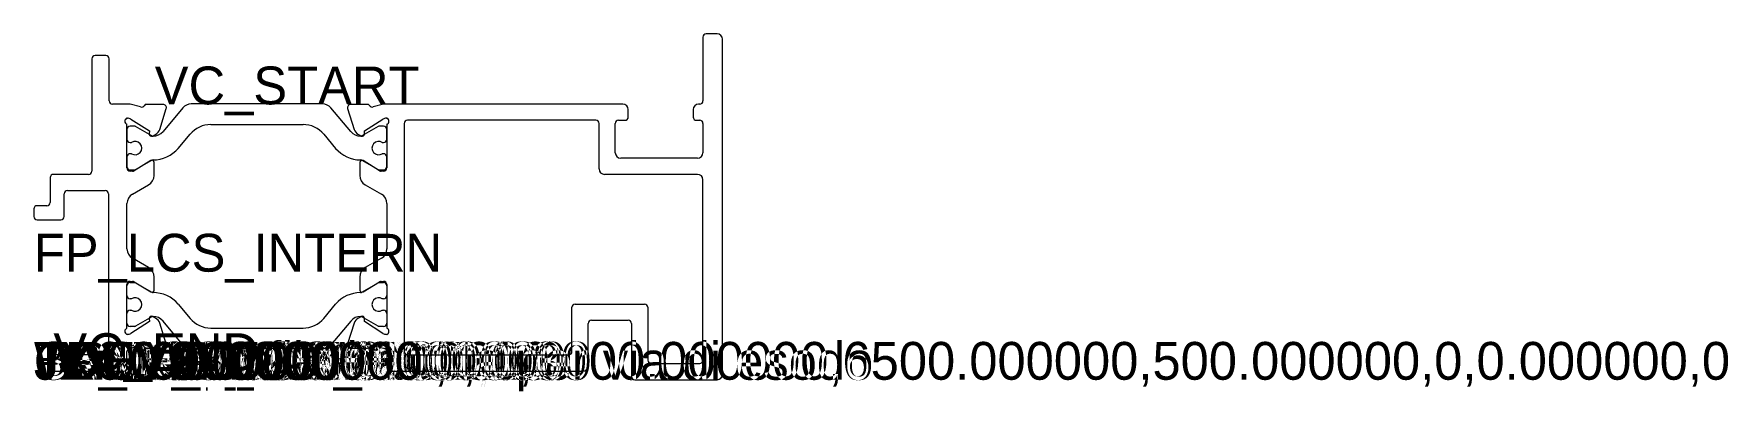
# Model space of a CAD drawing. Header units: metres. Extents: x 89 to 246, y 114 to 147.
import ezdxf

# ---------------------------------------------------------------- set-up
doc = ezdxf.new("R2010")
doc.units = ezdxf.units.M

msp = doc.modelspace()

# ---------------------------------------------------------------- linework, layer by layer
for p, q in [((151.048761, 146.562843), (151.048761, 140.663191)), ((152.348761, 146.862843), (151.348761, 146.862843)), ((152.848761, 115.362954), (152.848761, 146.362843)), ((94.598762, 144.563104), (94.598762, 134.163104)), ((95.898762, 144.863104), (94.898762, 144.863104)), ((96.198762, 140.663104), (96.198762, 144.563104)), ((98.071046, 140.363086), (96.498762, 140.363104)), ((98.147506, 140.353178), (98.071046, 140.363086)), ((99.109744, 140.099546), (98.147506, 140.353178)), ((101.186568, 140.338592), (99.635474, 140.338592)), ((100.870873, 138.028202), (101.472837, 139.948871)), ((103.014758, 140.015588), (101.177802, 137.826431)), ((115.916722, 140.372794), (103.780796, 140.372794)), ((118.519713, 137.826437), (116.68276, 140.015589)), ((118.224685, 139.948637), (118.82665, 138.027969)), ((120.062049, 140.338358), (118.510955, 140.338358)), ((121.549982, 140.352935), (120.587779, 140.099313)), ((121.626446, 140.362843), (121.549982, 140.352935)), ((143.648901, 140.362843), (121.626446, 140.362843)), ((144.148901, 139.162843), (144.148901, 139.862843)), ((150.149656, 139.863191), (150.149656, 139.163191)), ((150.748761, 140.363191), (150.649656, 140.363191)), ((97.84876, 138.022782), (97.84876, 137.122791)), ((97.848762, 139.063077), (97.887044, 139.063077)), ((97.848762, 134.463077), (97.848762, 138.497391)), ((98.542547, 138.322782), (98.14876, 138.322782)), ((98.208555, 138.969664), (99.916652, 137.885601)), ((100.151861, 137.42458), (98.642548, 138.295986)), ((99.916652, 137.885601), (99.904555, 137.597179)), ((105.591615, 138.472791), (114.105903, 138.472791)), ((121.054972, 138.295986), (119.545659, 137.42458)), ((119.780871, 137.885367), (121.488968, 138.96943)), ((119.792968, 137.596946), (119.780871, 137.885367)), ((121.548759, 138.322782), (121.154972, 138.322782)), ((121.810479, 139.062843), (121.848761, 139.062843)), ((121.848759, 137.122791), (121.848759, 138.022782)), ((121.848761, 138.497158), (121.848761, 134.462843)), ((123.448761, 138.562843), (123.448761, 117.462926)), ((123.448761, 138.562843), (123.448761, 117.462926)), ((141.148901, 138.862843), (123.748761, 138.862843)), ((141.148901, 138.862843), (123.748761, 138.862843)), ((141.448901, 134.362843), (141.448901, 138.562843)), ((141.448901, 134.362843), (141.448901, 138.562843)), ((142.948901, 135.862843), (142.948901, 138.562843)), ((143.248901, 138.862843), (143.848901, 138.862843)), ((150.449656, 138.863191), (150.748761, 138.863191)), ((151.048761, 138.563191), (151.048761, 135.862843)), ((98.14876, 136.822791), (98.268963, 136.822791)), ((100.197033, 137.411555), (100.478103, 137.558484)), ((102.577017, 136.269429), (103.675383, 137.578424)), ((116.021022, 137.579751), (117.120499, 136.269432)), ((119.219419, 137.55825), (119.50049, 137.411321)), ((121.428557, 136.822791), (121.548759, 136.822791)), ((97.84876, 135.472788), (97.84876, 134.572782)), ((98.268939, 135.772788), (98.14876, 135.772788)), ((100.048762, 135.136837), (98.518377, 134.203269)), ((98.642539, 134.299576), (100.152067, 135.171099)), ((100.348762, 133.758932), (100.348762, 134.963632)), ((119.348761, 134.963399), (119.348761, 133.758698)), ((119.418643, 135.197784), (119.445643, 135.197784)), ((119.545643, 135.17099), (121.054981, 134.299576)), ((121.179146, 134.203036), (119.648761, 135.136604)), ((121.548759, 135.772788), (121.428581, 135.772788)), ((121.848759, 134.572782), (121.848759, 135.472788)), ((150.548761, 135.362843), (143.448901, 135.362843)), ((90.748504, 133.563104), (90.748504, 131.263104)), ((94.298762, 133.863104), (91.048504, 133.863104)), ((98.14876, 134.272782), (98.542539, 134.272782)), ((98.368377, 134.163077), (98.148762, 134.163077)), ((121.154981, 134.272782), (121.548759, 134.272782)), ((121.548761, 134.162843), (121.329146, 134.162843)), ((150.548761, 133.862843), (141.948901, 133.862843)), ((150.548761, 133.862843), (141.948901, 133.862843)), ((151.048761, 116.662954), (151.048761, 133.362843)), ((151.048761, 116.662954), (151.048761, 133.362843)), ((92.048504, 129.963104), (92.048504, 132.063104)), ((92.348504, 132.363104), (95.848013, 132.363104)), ((96.148013, 132.063104), (96.148013, 117.463146)), ((98.348762, 132.026881), (99.848762, 132.892906)), ((119.848761, 132.892673), (121.348761, 132.026647)), ((89.248762, 130.663104), (89.248762, 129.963104)), ((90.448504, 130.963104), (89.548762, 130.963104)), ((97.848762, 126.965367), (97.848762, 131.160855)), ((121.848761, 131.160622), (121.848761, 126.965148)), ((89.548762, 129.663104), (91.748504, 129.663104)), ((99.848762, 125.233317), (98.348762, 126.099342)), ((121.348761, 126.099122), (119.848761, 125.233097)), ((97.848762, 119.628831), (97.848762, 123.663146)), ((98.14876, 123.849346), (98.542539, 123.849346)), ((98.148762, 123.963146), (98.368377, 123.963146)), ((98.518377, 123.922954), (100.048762, 122.989386)), ((98.642539, 123.822551), (100.152067, 122.951029)), ((100.348762, 123.162591), (100.348762, 124.367291)), ((119.348761, 124.367072), (119.348761, 123.162371)), ((119.545643, 122.951138), (121.054981, 123.822551)), ((119.648761, 122.989166), (121.179146, 123.922734)), ((121.154981, 123.849346), (121.548759, 123.849346)), ((121.329146, 123.962926), (121.548761, 123.962926)), ((121.848761, 123.662926), (121.848761, 119.628612)), ((97.84876, 122.64934), (97.84876, 123.549346)), ((98.268939, 122.34934), (98.14876, 122.34934)), ((119.418643, 122.924343), (119.445643, 122.924343)), ((121.548759, 122.34934), (121.428581, 122.34934)), ((121.848759, 123.549346), (121.848759, 122.64934)), ((97.84876, 120.099346), (97.84876, 120.999337)), ((98.14876, 121.299337), (98.268963, 121.299337)), ((100.151861, 120.697548), (98.642548, 119.826141)), ((99.904555, 120.529044), (99.916652, 120.240622)), ((100.478103, 120.567739), (100.197033, 120.714668)), ((102.577017, 121.852698), (103.675383, 120.543704)), ((116.021022, 120.542377), (117.120499, 121.852696)), ((119.50049, 120.714449), (119.219419, 120.567519)), ((121.054972, 119.826141), (119.545659, 120.697548)), ((119.780871, 120.240402), (119.792968, 120.528824)), ((121.428557, 121.299337), (121.548759, 121.299337)), ((121.848759, 120.999337), (121.848759, 120.099346)), ((138.948761, 117.462926), (138.948761, 121.562954)), ((138.948761, 117.462926), (138.948761, 121.562954)), ((139.248761, 121.862954), (145.648761, 121.862954)), ((139.248761, 121.862954), (145.648761, 121.862954)), ((145.948761, 121.562954), (145.948761, 116.662954)), ((145.948761, 121.562954), (145.948761, 116.662954)), ((97.887044, 119.063146), (97.848762, 119.063146)), ((98.542547, 119.799346), (98.14876, 119.799346)), ((99.916652, 120.240622), (98.208555, 119.156559)), ((101.472837, 118.177352), (100.870873, 120.098021)), ((103.014758, 118.106539), (101.177802, 120.295697)), ((105.591615, 119.649337), (114.105903, 119.649337)), ((118.519713, 120.295691), (116.68276, 118.106539)), ((118.82665, 120.097801), (118.224685, 118.177132)), ((121.488968, 119.156339), (119.780871, 120.240402)), ((121.548759, 119.799346), (121.154972, 119.799346)), ((121.848761, 119.062926), (121.810479, 119.062926)), ((140.448761, 116.162926), (140.448761, 120.062954)), ((140.748761, 120.362954), (144.148761, 120.362954)), ((144.448761, 120.062954), (144.448761, 115.162954)), ((97.848762, 115.963146), (97.848762, 117.463129)), ((98.072298, 117.753221), (99.109744, 118.026677)), ((99.635474, 117.787631), (101.186568, 117.787631)), ((115.916722, 117.749334), (103.780796, 117.749334)), ((118.510955, 117.787411), (120.062049, 117.787411)), ((120.587779, 118.026457), (121.549982, 117.772835)), ((121.549982, 117.772835), (121.587603, 117.765452)), ((121.848761, 117.467977), (121.848761, 115.962926)), ((90.748504, 116.863146), (90.748504, 115.963146)), ((95.848013, 117.163146), (91.048504, 117.163146)), ((123.748761, 117.162926), (138.648761, 117.162926)), ((123.748761, 117.162926), (138.648761, 117.162926)), ((146.248761, 116.362954), (150.748761, 116.362954)), ((146.248761, 116.362954), (150.748761, 116.362954)), ((91.048504, 115.663146), (97.548762, 115.663146)), ((122.148761, 115.662926), (139.948761, 115.662926)), ((144.748761, 114.862954), (152.348761, 114.862954))]:
    msp.add_line(p, q)
for centre, radius, start, end in [((151.348761, 146.562843), 0.3, 90, 180), ((152.348761, 146.362843), 0.5, 0, 90), ((94.898762, 144.563104), 0.3, 90, 180), ((95.898762, 144.563104), 0.3, 0, 90), ((96.498762, 140.663104), 0.3, 180, 270), ((99.199465, 140.385815), 0.3, 252.598279, 330.367342), ((99.634071, 140.138597), 0.2, 90, 150.367342), ((101.186568, 140.038592), 0.3, 342.598279, 90), ((103.780796, 139.372794), 1, 90, 139.999473), ((115.916722, 139.372794), 1, 40.000548, 90), ((118.510955, 140.038358), 0.3, 90, 197.401721), ((120.063451, 140.138363), 0.2, 29.632658, 90), ((120.498058, 140.385582), 0.3, 209.632658, 287.401721), ((143.648901, 139.862843), 0.5, 0, 90), ((150.649656, 139.863191), 0.5, 90, 180), ((150.748761, 140.663191), 0.3, 270, 0), ((97.948762, 138.780234), 0.3, 109.471221, 250.528779), ((98.14876, 138.022782), 0.3, 90, 180), ((97.887044, 138.463077), 0.6, 57.598279, 90), ((98.542547, 138.122782), 0.2, 59.99987, 90), ((100.258556, 138.597784), 1.2, 270, 319.999473), ((100.107488, 138.267458), 0.8, 297.598279, 342.598279), ((105.591615, 135.972791), 2.5, 90, 140.039966), ((114.105903, 135.972791), 2.5, 39.999735, 90), ((119.438964, 138.597784), 1.2, 220.000158, 270), ((119.590035, 138.267224), 0.8, 197.401721, 242.401721), ((121.154972, 138.122782), 0.2, 90, 120.00013), ((121.810479, 138.462843), 0.6, 90, 122.401721), ((121.548759, 138.022782), 0.3, 0, 90), ((121.748761, 138.780001), 0.3, 289.471221, 70.528779), ((123.748761, 138.562843), 0.3, 90, 180), ((123.748761, 138.562843), 0.3, 90, 180), ((141.148901, 138.562843), 0.3, 0, 90), ((141.148901, 138.562843), 0.3, 0, 90), ((143.248901, 138.562843), 0.3, 90, 180), ((143.848901, 139.162843), 0.3, 270, 0), ((150.449656, 139.163191), 0.3, 180, 270), ((150.748761, 138.563191), 0.3, 0, 90), ((98.14876, 137.122791), 0.3, 180, 270), ((98.598759, 136.297782), 0.62, 237.861485, 122.135874), ((100.104379, 137.588798), 0.2, 180, 297.598279), ((100.251861, 137.597784), 0.2, 239.99987, 270), ((100.278875, 138.197782), 3, 269.519989, 320.000265), ((119.418642, 138.197784), 3, 219.999735, 270), ((119.445659, 137.597784), 0.2, 270, 300.00013), ((119.593144, 137.588565), 0.2, 242.401721, 0), ((121.098761, 136.297782), 0.62, 57.864126, 302.138515), ((121.548759, 137.122791), 0.3, 270, 0), ((98.14876, 135.472788), 0.3, 90, 180), ((100.148762, 134.963632), 0.2, 0, 120), ((100.252066, 134.997894), 0.2, 90, 119.9999), ((119.548761, 134.963399), 0.2, 60, 180), ((119.445643, 134.997784), 0.2, 60.0001, 90), ((121.548759, 135.472788), 0.3, 0, 90), ((143.448901, 135.862843), 0.5, 180, 270), ((150.548761, 135.862843), 0.5, 270, 0), ((91.048504, 133.563104), 0.3, 90, 180), ((94.298762, 134.163104), 0.3, 270, 0), ((98.14876, 134.572782), 0.3, 180, 270), ((98.148762, 134.463077), 0.3, 180, 270), ((98.368377, 134.463077), 0.3, 270, 300), ((98.542539, 134.472782), 0.2, 270, 299.9999), ((99.348762, 133.758932), 1, 299.999999, 0), ((120.348761, 133.758698), 1, 180, 240), ((121.154981, 134.472782), 0.2, 240.0001, 270), ((121.329146, 134.462843), 0.3, 240, 270), ((121.548759, 134.572782), 0.3, 270, 0), ((121.548761, 134.462843), 0.3, 270, 0), ((141.948901, 134.362843), 0.5, 180, 270), ((141.948901, 134.362843), 0.5, 180, 270), ((150.548761, 133.362843), 0.5, 0, 90), ((150.548761, 133.362843), 0.5, 0, 90), ((92.348504, 132.063104), 0.3, 90, 180), ((95.848013, 132.063104), 0.3, 0, 90), ((98.848762, 131.160855), 1, 119.999999, 180), ((120.848761, 131.160622), 1, 0, 60), ((89.548762, 130.663104), 0.3, 90, 180), ((89.548762, 129.963104), 0.3, 180, 270), ((90.448504, 131.263104), 0.3, 270, 0), ((91.748504, 129.963104), 0.3, 270, 0), ((98.848762, 126.965367), 1, 180, 240.000001), ((120.848761, 126.965148), 1, 300, 0), ((99.348762, 124.367291), 1, 0, 60.000001), ((120.348761, 124.367072), 1, 120, 180), ((98.14876, 123.549346), 0.3, 90, 180), ((98.148762, 123.663146), 0.3, 90, 180), ((98.368377, 123.663146), 0.3, 60, 90), ((98.542539, 123.649346), 0.2, 60.0001, 90), ((121.154981, 123.649346), 0.2, 90, 119.9999), ((121.329146, 123.662926), 0.3, 90, 120), ((121.548759, 123.549346), 0.3, 0, 90), ((121.548761, 123.662926), 0.3, 0, 90), ((98.14876, 122.64934), 0.3, 180, 270), ((98.598759, 121.824346), 0.62, 237.864126, 122.138515), ((100.148762, 123.162591), 0.2, 240, 0), ((100.252066, 123.124234), 0.2, 240.0001, 270), ((100.278875, 119.924346), 3, 39.999735, 90.480011), ((119.418642, 119.924343), 3, 90, 140.000265), ((119.548761, 123.162371), 0.2, 180, 300), ((119.445643, 123.124343), 0.2, 270, 299.9999), ((121.098761, 121.824346), 0.62, 57.861485, 302.135874), ((121.548759, 122.64934), 0.3, 270, 0), ((98.14876, 120.999337), 0.3, 90, 180), ((100.104379, 120.537425), 0.2, 62.401721, 180), ((100.251861, 120.524343), 0.2, 90, 120.00013), ((100.258556, 119.524343), 1.2, 40.000527, 90), ((100.107488, 119.858765), 0.8, 17.401721, 62.401721), ((105.591615, 122.149337), 2.5, 219.960034, 270), ((114.105903, 122.149337), 2.5, 270, 320.000265), ((119.438964, 119.524343), 1.2, 90, 139.999842), ((119.590035, 119.858545), 0.8, 117.598279, 162.598279), ((119.445659, 120.524343), 0.2, 59.99987, 90), ((119.593144, 120.537205), 0.2, 0, 117.598279), ((121.548759, 120.999337), 0.3, 0, 90), ((139.248761, 121.562954), 0.3, 90, 180), ((139.248761, 121.562954), 0.3, 90, 180), ((145.648761, 121.562954), 0.3, 0, 90), ((145.648761, 121.562954), 0.3, 0, 90), ((97.948762, 119.345989), 0.3, 109.471221, 250.528779), ((98.14876, 120.099346), 0.3, 180, 270), ((97.887044, 119.663146), 0.6, 270, 302.401721), ((98.542547, 119.999346), 0.2, 270, 300.00013), ((121.154972, 119.999346), 0.2, 239.99987, 270), ((121.810479, 119.662926), 0.6, 237.598279, 270), ((121.548759, 120.099346), 0.3, 270, 0), ((121.748761, 119.345769), 0.3, 289.471221, 70.528779), ((140.748761, 120.062954), 0.3, 90, 180), ((144.148761, 120.062954), 0.3, 0, 90), ((95.848013, 117.463146), 0.3, 270, 0), ((98.148762, 117.463129), 0.3, 104.766462, 180), ((99.199465, 117.740407), 0.3, 29.632658, 107.401721), ((99.634071, 117.987626), 0.2, 209.632658, 270), ((101.186568, 118.087631), 0.3, 270, 17.401721), ((103.780796, 118.749334), 1, 220.000527, 270), ((115.916722, 118.749334), 1, 270, 319.999452), ((118.510955, 118.087411), 0.3, 162.598279, 270), ((120.063451, 117.987406), 0.2, 270, 330.367342), ((120.498058, 117.740188), 0.3, 72.598279, 150.367342), ((121.548761, 117.467977), 0.3, 0, 82.560738), ((123.748761, 117.462926), 0.3, 180, 270), ((123.748761, 117.462926), 0.3, 180, 270), ((138.648761, 117.462926), 0.3, 270, 0), ((138.648761, 117.462926), 0.3, 270, 0), ((91.048504, 116.863146), 0.3, 90, 180), ((91.048504, 115.963146), 0.3, 180, 270), ((97.548762, 115.963146), 0.3, 270, 0), ((122.148761, 115.962926), 0.3, 180, 270), ((139.948761, 116.162926), 0.5, 270, 0), ((146.248761, 116.662954), 0.3, 180, 270), ((146.248761, 116.662954), 0.3, 180, 270), ((150.748761, 116.662954), 0.3, 270, 0), ((150.748761, 116.662954), 0.3, 270, 0), ((144.748761, 115.162954), 0.3, 180, 270), ((152.348761, 115.362954), 0.5, 270, 0)]:
    msp.add_arc(centre, radius, start, end)

# ---------------------------------------------------------------- texts
for tag, p in [('VC_START', (100.411021, 140.338592)), ('FP_LCS_INTERN', (89.248762, 124.862954)), ('VC_END', (91.048504, 115.663146)), ('WY:0.000000', (89.248762, 114.862954)), ('WX:0.000000', (89.248762, 114.862954)), ('WY:0.000000', (89.248762, 114.862954)), ('JY:0.000000', (89.248762, 114.862954)), ('JX:0.000000', (89.248762, 114.862954)), ('JY:0.000000', (89.248762, 114.862954)), ('TDEV:0.000000', (89.248762, 114.862954)), ('TDEV2:0.000000', (89.248762, 114.862954)), ('TDEV3:0.000000', (89.248762, 114.862954)), ('TDEV4:0.000000', (89.248762, 114.862954)), ('TDEV5:0.000000', (89.248762, 114.862954)), ('OPTI:500.000000,1,0,3000.000000,6500.000000,500.000000,0,0.000000,0', (89.248762, 114.862954)), ('GLASS_MIN:0.000000', (89.248762, 114.862954)), ('GLASS_MAX:0.000000', (89.248762, 114.862954)), ('DESC:Profilo battuta per via di esodo', (89.248762, 114.862954)), ('DENS:1.120000', (89.248762, 114.862954)), ('FRONT_VIEW', (89.248762, 114.862954)), ('BL01:6800.000000,,1', (89.248762, 114.862954)), ('PANE_WIDTH:0.000000', (89.248762, 114.862954)), ('FP_LCS_ORIG', (89.248762, 114.862954)), ('FP_LCS_HOT', (99.248762, 114.862954))]:
    msp.add_attdef(tag, p, '', height=3.5)

doc.saveas('drawing.dxf')
